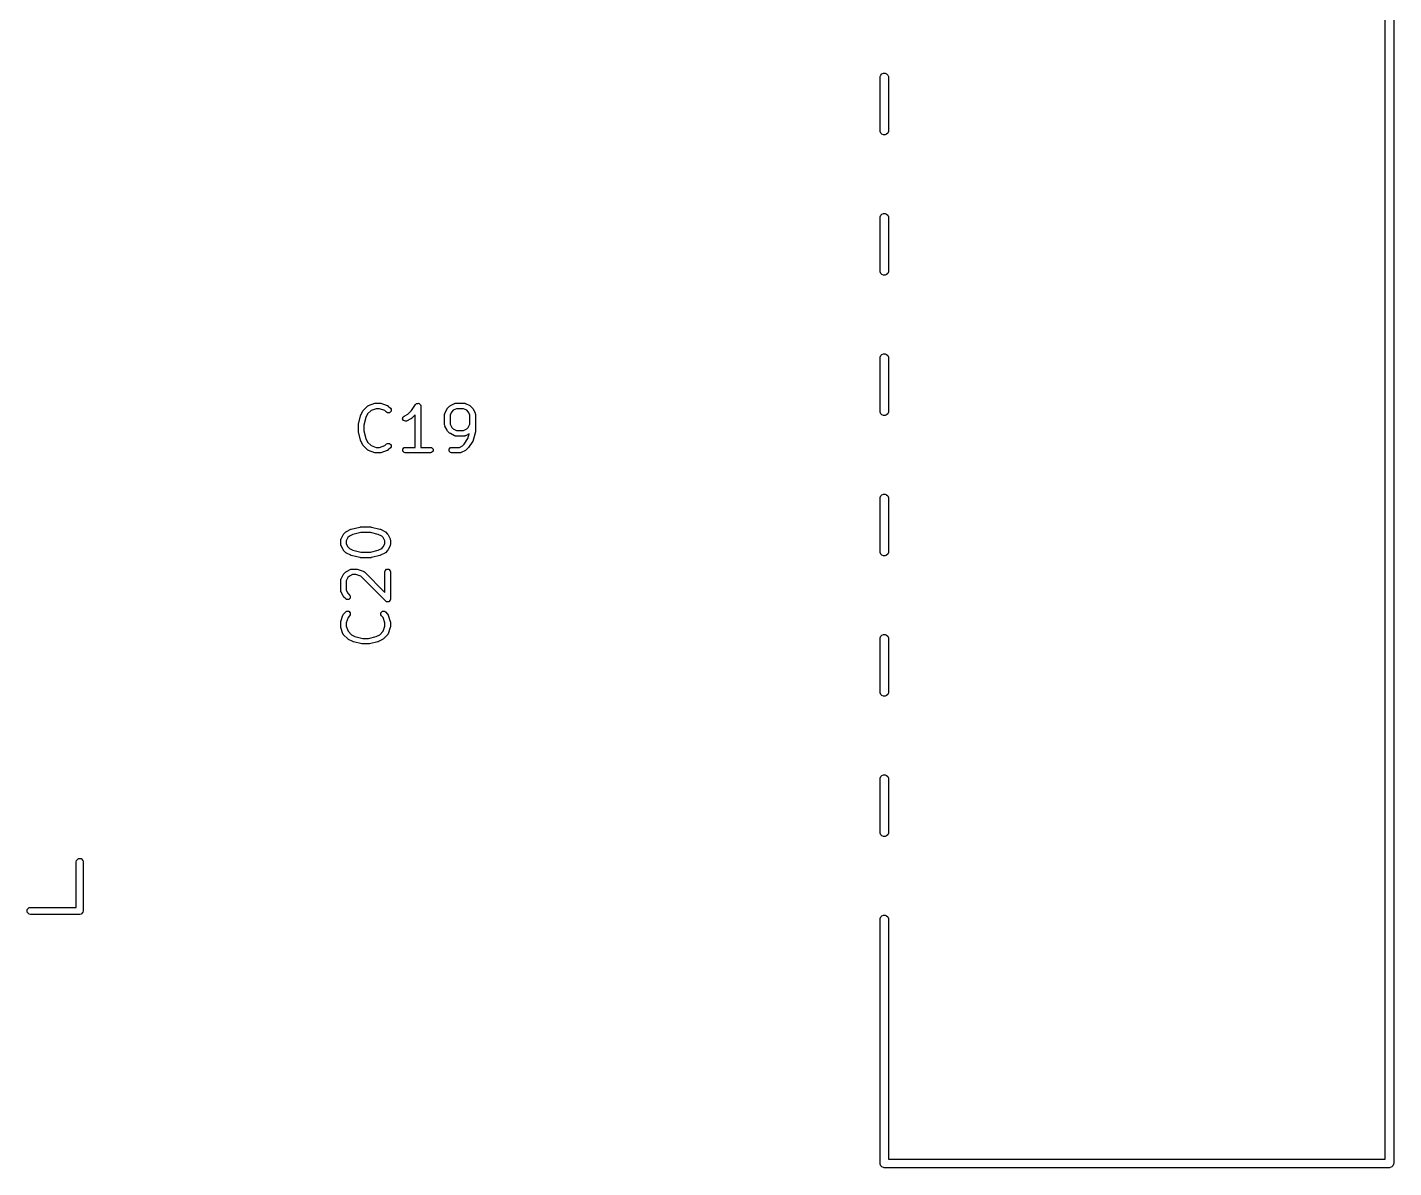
# Model space of a CAD drawing. Header units: inches. Extents: x 2.77 to 6.15, y -3.55 to -1.72.
# Drawn here: x 4.48 to 5.454, y -3.346 to -2.533 of the extents above; entities that cross this region are included whole.
import ezdxf

# ---------------------------------------------------------------- set-up
doc = ezdxf.new("R2010")
doc.units = ezdxf.units.IN
doc.header["$MEASUREMENT"] = 0
doc.layers.add('F.Silkscreen', color=41, linetype='CONTINUOUS', true_color=0xf2eda1)

msp = doc.modelspace()

# ---------------------------------------------------------------- linework, layer by layer
at = {"layer": 'F.Silkscreen', "linetype": 'CONTINUOUS'}
for p, q in [((5.44763, -3.3398), (5.44763, -2.2358)), ((5.45363, -2.2328), (5.45363, -3.3428)), ((5.08763, -2.56874), (5.08769, -2.56816)), ((5.08763, -2.60685), (5.08763, -2.56874)), ((5.08769, -2.56816), (5.08814, -2.56707)), ((5.08814, -2.56707), (5.08896, -2.56625)), ((5.08896, -2.56625), (5.09004, -2.5658)), ((5.09004, -2.5658), (5.09122, -2.5658)), ((5.09122, -2.5658), (5.0923, -2.56625)), ((5.0923, -2.56625), (5.09312, -2.56707)), ((5.09312, -2.56707), (5.09357, -2.56816)), ((5.09357, -2.56816), (5.09363, -2.56874)), ((5.09363, -2.56874), (5.09363, -2.60685)), ((5.08769, -2.60744), (5.08763, -2.60685)), ((5.08814, -2.60852), (5.08769, -2.60744)), ((5.08896, -2.60934), (5.08814, -2.60852)), ((5.09004, -2.60979), (5.08896, -2.60934)), ((5.0923, -2.60934), (5.09122, -2.60979)), ((5.09312, -2.60852), (5.0923, -2.60934)), ((5.09357, -2.60744), (5.09312, -2.60852)), ((5.09363, -2.60685), (5.09357, -2.60744)), ((5.09122, -2.60979), (5.09004, -2.60979)), ((5.08769, -2.66816), (5.08814, -2.66707)), ((5.08814, -2.66707), (5.08896, -2.66625)), ((5.08896, -2.66625), (5.09004, -2.6658)), ((5.09004, -2.6658), (5.09122, -2.6658)), ((5.09122, -2.6658), (5.0923, -2.66625)), ((5.0923, -2.66625), (5.09312, -2.66707)), ((5.09312, -2.66707), (5.09357, -2.66816)), ((5.08763, -2.66874), (5.08769, -2.66816)), ((5.08763, -2.70685), (5.08763, -2.66874)), ((5.09357, -2.66816), (5.09363, -2.66874)), ((5.09363, -2.66874), (5.09363, -2.70685)), ((5.08769, -2.70744), (5.08763, -2.70685)), ((5.08814, -2.70852), (5.08769, -2.70744)), ((5.08896, -2.70934), (5.08814, -2.70852)), ((5.09004, -2.70979), (5.08896, -2.70934)), ((5.09122, -2.70979), (5.09004, -2.70979)), ((5.0923, -2.70934), (5.09122, -2.70979)), ((5.09312, -2.70852), (5.0923, -2.70934)), ((5.09357, -2.70744), (5.09312, -2.70852)), ((5.09363, -2.70685), (5.09357, -2.70744)), ((5.08763, -2.76874), (5.08769, -2.76816)), ((5.08763, -2.80685), (5.08763, -2.76874)), ((5.08769, -2.76816), (5.08814, -2.76707)), ((5.08814, -2.76707), (5.08896, -2.76625)), ((5.08896, -2.76625), (5.09004, -2.7658)), ((5.09004, -2.7658), (5.09122, -2.7658)), ((5.09122, -2.7658), (5.0923, -2.76625)), ((5.0923, -2.76625), (5.09312, -2.76707)), ((5.09312, -2.76707), (5.09357, -2.76816)), ((5.09357, -2.76816), (5.09363, -2.76874)), ((5.09363, -2.76874), (5.09363, -2.80685)), ((4.71944, -2.80601), (4.72244, -2.80301)), ((4.72244, -2.80301), (4.72252, -2.80295)), ((4.72252, -2.80295), (4.72254, -2.80291)), ((4.72254, -2.80291), (4.72282, -2.80276)), ((4.72282, -2.80276), (4.72308, -2.80258)), ((4.72308, -2.80258), (4.72312, -2.80258)), ((4.72312, -2.80258), (4.72321, -2.80253)), ((4.72321, -2.80253), (4.72771, -2.80103)), ((4.72771, -2.80103), (4.72802, -2.80099)), ((4.72802, -2.80099), (4.72833, -2.80093)), ((4.72833, -2.80093), (4.73133, -2.80093)), ((4.73133, -2.80093), (4.73164, -2.80099)), ((4.73164, -2.80099), (4.73195, -2.80103)), ((4.73195, -2.80103), (4.73645, -2.80253)), ((4.73645, -2.80253), (4.73654, -2.80258)), ((4.73654, -2.80258), (4.73658, -2.80258)), ((4.73658, -2.80258), (4.73684, -2.80276)), ((4.73684, -2.80276), (4.73712, -2.80291)), ((4.73712, -2.80291), (4.73714, -2.80295)), ((4.73714, -2.80295), (4.73722, -2.80301)), ((4.73722, -2.80301), (4.73872, -2.80451)), ((4.7538, -2.80615), (4.75669, -2.80181)), ((4.75669, -2.80181), (4.75723, -2.80127)), ((4.75723, -2.80127), (4.75743, -2.80123)), ((4.75743, -2.80123), (4.75757, -2.80108)), ((4.75757, -2.80108), (4.75815, -2.80108)), ((4.75815, -2.80108), (4.75871, -2.80097)), ((4.75871, -2.80097), (4.75888, -2.80108)), ((4.75888, -2.80108), (4.75908, -2.80108)), ((4.75908, -2.80108), (4.75949, -2.80149)), ((4.75949, -2.80149), (4.75996, -2.80181)), ((4.75996, -2.80181), (4.76, -2.802)), ((4.76, -2.802), (4.76015, -2.80215)), ((4.76015, -2.80215), (4.76029, -2.8029)), ((4.76029, -2.8029), (4.76029, -2.83243)), ((4.77943, -2.80451), (4.78093, -2.80301)), ((4.78093, -2.80301), (4.78119, -2.80283)), ((4.78119, -2.80283), (4.78144, -2.80264)), ((4.78144, -2.80264), (4.78444, -2.80114)), ((4.78444, -2.80114), (4.78454, -2.80111)), ((4.78454, -2.80111), (4.78457, -2.80108)), ((4.78457, -2.80108), (4.78488, -2.80102)), ((4.78488, -2.80102), (4.78518, -2.80094)), ((4.78518, -2.80094), (4.78523, -2.80095)), ((4.78523, -2.80095), (4.78532, -2.80093)), ((4.78532, -2.80093), (4.79132, -2.80093)), ((4.79132, -2.80093), (4.79142, -2.80095)), ((4.79142, -2.80095), (4.79146, -2.80094)), ((4.79146, -2.80094), (4.79177, -2.80102)), ((4.79177, -2.80102), (4.79208, -2.80108)), ((4.79208, -2.80108), (4.79211, -2.80111)), ((4.79211, -2.80111), (4.7922, -2.80114)), ((4.7922, -2.80114), (4.7952, -2.80264)), ((4.7952, -2.80264), (4.79545, -2.80283)), ((4.79545, -2.80283), (4.79571, -2.80301)), ((4.79571, -2.80301), (4.79721, -2.80451)), ((4.71592, -2.81592), (4.71742, -2.80992)), ((4.71742, -2.80992), (4.71751, -2.80973)), ((4.71751, -2.80973), (4.71757, -2.80952)), ((4.71757, -2.80952), (4.71907, -2.80652)), ((4.71907, -2.80652), (4.71926, -2.80627)), ((4.71926, -2.80627), (4.71944, -2.80601)), ((4.72119, -2.81109), (4.7198, -2.81664)), ((4.72245, -2.80857), (4.72119, -2.81109)), ((4.72489, -2.80612), (4.72245, -2.80857)), ((4.72865, -2.80487), (4.72489, -2.80612)), ((4.73101, -2.80487), (4.72865, -2.80487)), ((4.73477, -2.80612), (4.73101, -2.80487)), ((4.73594, -2.80729), (4.73477, -2.80612)), ((4.73658, -2.80772), (4.73594, -2.80729)), ((4.73808, -2.80772), (4.73658, -2.80772)), ((4.73915, -2.80665), (4.73808, -2.80772)), ((4.73872, -2.80451), (4.73915, -2.80515)), ((4.73915, -2.80515), (4.73915, -2.80665)), ((4.74736, -2.81204), (4.74784, -2.81061)), ((4.74804, -2.81339), (4.74736, -2.81204)), ((4.74784, -2.81061), (4.74845, -2.81014)), ((4.74947, -2.81386), (4.74804, -2.81339)), ((4.74845, -2.81014), (4.75116, -2.80878)), ((4.75021, -2.81366), (4.74947, -2.81386)), ((4.75321, -2.81216), (4.75021, -2.81366)), ((4.75116, -2.80878), (4.7538, -2.80615)), ((4.75346, -2.81197), (4.75321, -2.81216)), ((4.75372, -2.81179), (4.75346, -2.81197)), ((4.75636, -2.80915), (4.75372, -2.81179)), ((4.75636, -2.83243), (4.75636, -2.80915)), ((4.77736, -2.80876), (4.77744, -2.80846)), ((4.77737, -2.8088), (4.77736, -2.80876)), ((4.77736, -2.8089), (4.77737, -2.8088)), ((4.77736, -2.8164), (4.77736, -2.8089)), ((4.77744, -2.80846), (4.77751, -2.80815)), ((4.77751, -2.80815), (4.77754, -2.80811)), ((4.77754, -2.80811), (4.77756, -2.80802)), ((4.77756, -2.80802), (4.77906, -2.80502)), ((4.77906, -2.80502), (4.77926, -2.80477)), ((4.77926, -2.80477), (4.77943, -2.80451)), ((4.78244, -2.80707), (4.78129, -2.80936)), ((4.78129, -2.80936), (4.78129, -2.81593)), ((4.78349, -2.80602), (4.78244, -2.80707)), ((4.78579, -2.80487), (4.78349, -2.80602)), ((4.79086, -2.80487), (4.78579, -2.80487)), ((4.79316, -2.80602), (4.79086, -2.80487)), ((4.7942, -2.80707), (4.79316, -2.80602)), ((4.79535, -2.80936), (4.7942, -2.80707)), ((4.79535, -2.81593), (4.79535, -2.80936)), ((4.79721, -2.80451), (4.79739, -2.80477)), ((4.79739, -2.80477), (4.79758, -2.80502)), ((4.79758, -2.80502), (4.79908, -2.80802)), ((4.79908, -2.80802), (4.79911, -2.80811)), ((4.79911, -2.80811), (4.79914, -2.80815)), ((4.79914, -2.80815), (4.7992, -2.80846)), ((4.7992, -2.80846), (4.79929, -2.80876)), ((4.79929, -2.80876), (4.79927, -2.8088)), ((4.79927, -2.8088), (4.79929, -2.8089)), ((4.79929, -2.8089), (4.79929, -2.8209)), ((5.08769, -2.80744), (5.08763, -2.80685)), ((5.08814, -2.80852), (5.08769, -2.80744)), ((5.08896, -2.80934), (5.08814, -2.80852)), ((5.09004, -2.80979), (5.08896, -2.80934)), ((5.09122, -2.80979), (5.09004, -2.80979)), ((5.0923, -2.80934), (5.09122, -2.80979)), ((5.09312, -2.80852), (5.0923, -2.80934)), ((5.09357, -2.80744), (5.09312, -2.80852)), ((5.09363, -2.80685), (5.09357, -2.80744)), ((4.71586, -2.8164), (4.71591, -2.81616)), ((4.71586, -2.8209), (4.71586, -2.8164)), ((4.71591, -2.82114), (4.71586, -2.8209)), ((4.71591, -2.81616), (4.71592, -2.81592)), ((4.71592, -2.82138), (4.71591, -2.82114)), ((4.71742, -2.82738), (4.71592, -2.82138)), ((4.7198, -2.81664), (4.7198, -2.82066)), ((4.7198, -2.82066), (4.72119, -2.82621)), ((4.77737, -2.8165), (4.77736, -2.8164)), ((4.77736, -2.81654), (4.77737, -2.8165)), ((4.77744, -2.81684), (4.77736, -2.81654)), ((4.77751, -2.81715), (4.77744, -2.81684)), ((4.77754, -2.81718), (4.77751, -2.81715)), ((4.77756, -2.81728), (4.77754, -2.81718)), ((4.77906, -2.82028), (4.77756, -2.81728)), ((4.77926, -2.82053), (4.77906, -2.82028)), ((4.77943, -2.82079), (4.77926, -2.82053)), ((4.78093, -2.82229), (4.77943, -2.82079)), ((4.78119, -2.82247), (4.78093, -2.82229)), ((4.78144, -2.82266), (4.78119, -2.82247)), ((4.78129, -2.81593), (4.78244, -2.81823)), ((4.78444, -2.82416), (4.78144, -2.82266)), ((4.78244, -2.81823), (4.78349, -2.81928)), ((4.78349, -2.81928), (4.78579, -2.82043)), ((4.78579, -2.82043), (4.79086, -2.82043)), ((4.79086, -2.82043), (4.79316, -2.81928)), ((4.7948, -2.82286), (4.7922, -2.82416)), ((4.79316, -2.81928), (4.7942, -2.81823)), ((4.79399, -2.82609), (4.7948, -2.82286)), ((4.7942, -2.81823), (4.79535, -2.81593)), ((4.79923, -2.82138), (4.79773, -2.82738)), ((4.79924, -2.82114), (4.79923, -2.82138)), ((4.79929, -2.8209), (4.79924, -2.82114)), ((4.71751, -2.82757), (4.71742, -2.82738)), ((4.71757, -2.82778), (4.71751, -2.82757)), ((4.71907, -2.83078), (4.71757, -2.82778)), ((4.71926, -2.83103), (4.71907, -2.83078)), ((4.71944, -2.83129), (4.71926, -2.83103)), ((4.72244, -2.83429), (4.71944, -2.83129)), ((4.72119, -2.82621), (4.72245, -2.82873)), ((4.72245, -2.82873), (4.72489, -2.83118)), ((4.72489, -2.83118), (4.72865, -2.83243)), ((4.72865, -2.83243), (4.73101, -2.83243)), ((4.73101, -2.83243), (4.73477, -2.83118)), ((4.73477, -2.83118), (4.73594, -2.83001)), ((4.73594, -2.83001), (4.73658, -2.82958)), ((4.73658, -2.82958), (4.73808, -2.82958)), ((4.73872, -2.83279), (4.73722, -2.83429)), ((4.73808, -2.82958), (4.73915, -2.83064)), ((4.73915, -2.83215), (4.73872, -2.83279)), ((4.73915, -2.83064), (4.73915, -2.83215)), ((4.74751, -2.83364), (4.74857, -2.83258)), ((4.74857, -2.83258), (4.74933, -2.83243)), ((4.74933, -2.83243), (4.75636, -2.83243)), ((4.76029, -2.83243), (4.76733, -2.83243)), ((4.76733, -2.83243), (4.76808, -2.83258)), ((4.76808, -2.83258), (4.76914, -2.83364)), ((4.7805, -2.83364), (4.78157, -2.83258)), ((4.78157, -2.83258), (4.78232, -2.83243)), ((4.78232, -2.83243), (4.78786, -2.83243)), ((4.78454, -2.82419), (4.78444, -2.82416)), ((4.78457, -2.82422), (4.78454, -2.82419)), ((4.78488, -2.82428), (4.78457, -2.82422)), ((4.78518, -2.82436), (4.78488, -2.82428)), ((4.78523, -2.82435), (4.78518, -2.82436)), ((4.78532, -2.82437), (4.78523, -2.82435)), ((4.79132, -2.82437), (4.78532, -2.82437)), ((4.78786, -2.83243), (4.79016, -2.83128)), ((4.79016, -2.83128), (4.79129, -2.83014)), ((4.79129, -2.83014), (4.79399, -2.82609)), ((4.79142, -2.82435), (4.79132, -2.82437)), ((4.79146, -2.82436), (4.79142, -2.82435)), ((4.79177, -2.82428), (4.79146, -2.82436)), ((4.79208, -2.82422), (4.79177, -2.82428)), ((4.79211, -2.82419), (4.79208, -2.82422)), ((4.7922, -2.82416), (4.79211, -2.82419)), ((4.79421, -2.83279), (4.79271, -2.83429)), ((4.79432, -2.83263), (4.79421, -2.83279)), ((4.79446, -2.83249), (4.79432, -2.83263)), ((4.79746, -2.82799), (4.79446, -2.83249)), ((4.79759, -2.82768), (4.79746, -2.82799)), ((4.79773, -2.82738), (4.79759, -2.82768)), ((4.72252, -2.83434), (4.72244, -2.83429)), ((4.72254, -2.83438), (4.72252, -2.83434)), ((4.72282, -2.83454), (4.72254, -2.83438)), ((4.72308, -2.83472), (4.72282, -2.83454)), ((4.72312, -2.83472), (4.72308, -2.83472)), ((4.72321, -2.83476), (4.72312, -2.83472)), ((4.72771, -2.83626), (4.72321, -2.83476)), ((4.72802, -2.8363), (4.72771, -2.83626)), ((4.72833, -2.83637), (4.72802, -2.8363)), ((4.73133, -2.83637), (4.72833, -2.83637)), ((4.73164, -2.8363), (4.73133, -2.83637)), ((4.73195, -2.83626), (4.73164, -2.8363)), ((4.73645, -2.83476), (4.73195, -2.83626)), ((4.73654, -2.83472), (4.73645, -2.83476)), ((4.73658, -2.83472), (4.73654, -2.83472)), ((4.73684, -2.83454), (4.73658, -2.83472)), ((4.73712, -2.83438), (4.73684, -2.83454)), ((4.73714, -2.83434), (4.73712, -2.83438)), ((4.73722, -2.83429), (4.73714, -2.83434)), ((4.74751, -2.83515), (4.74751, -2.83364)), ((4.74857, -2.83622), (4.74751, -2.83515)), ((4.74933, -2.83637), (4.74857, -2.83622)), ((4.76733, -2.83637), (4.74933, -2.83637)), ((4.76808, -2.83622), (4.76733, -2.83637)), ((4.76914, -2.83515), (4.76808, -2.83622)), ((4.76914, -2.83364), (4.76914, -2.83515)), ((4.7805, -2.83515), (4.7805, -2.83364)), ((4.78157, -2.83622), (4.7805, -2.83515)), ((4.78232, -2.83637), (4.78157, -2.83622)), ((4.78832, -2.83637), (4.78232, -2.83637)), ((4.78842, -2.83635), (4.78832, -2.83637)), ((4.78846, -2.83636), (4.78842, -2.83635)), ((4.78877, -2.83628), (4.78846, -2.83636)), ((4.78908, -2.83622), (4.78877, -2.83628)), ((4.78911, -2.83618), (4.78908, -2.83622)), ((4.7892, -2.83616), (4.78911, -2.83618)), ((4.7922, -2.83466), (4.7892, -2.83616)), ((4.79245, -2.83446), (4.7922, -2.83466)), ((4.79271, -2.83429), (4.79245, -2.83446)), ((5.08763, -2.86874), (5.08769, -2.86816)), ((5.08763, -2.90685), (5.08763, -2.86874)), ((5.08769, -2.86816), (5.08814, -2.86707)), ((5.08814, -2.86707), (5.08896, -2.86625)), ((5.08896, -2.86625), (5.09004, -2.8658)), ((5.09004, -2.8658), (5.09122, -2.8658)), ((5.09122, -2.8658), (5.0923, -2.86625)), ((5.0923, -2.86625), (5.09312, -2.86707)), ((5.09312, -2.86707), (5.09357, -2.86816)), ((5.09357, -2.86816), (5.09363, -2.86874)), ((5.09363, -2.86874), (5.09363, -2.90685)), ((4.7074, -2.89236), (4.7104, -2.89086)), ((4.7104, -2.89086), (4.71061, -2.8908)), ((4.71061, -2.8908), (4.7108, -2.89071)), ((4.7108, -2.89071), (4.7168, -2.88921)), ((4.7168, -2.88921), (4.71704, -2.8892)), ((4.71704, -2.8892), (4.71728, -2.88915)), ((4.71728, -2.88915), (4.72478, -2.88915)), ((4.72478, -2.88915), (4.72501, -2.8892)), ((4.72501, -2.8892), (4.72525, -2.88921)), ((4.72525, -2.88921), (4.73125, -2.89071)), ((4.73125, -2.89071), (4.73145, -2.8908)), ((4.73145, -2.8908), (4.73166, -2.89086)), ((4.73166, -2.89086), (4.73466, -2.89236)), ((4.70331, -2.89862), (4.70333, -2.89852)), ((4.70331, -2.90162), (4.70331, -2.89862)), ((4.70332, -2.89848), (4.7034, -2.89818)), ((4.70333, -2.89852), (4.70332, -2.89848)), ((4.7034, -2.89818), (4.70346, -2.89787)), ((4.70346, -2.89787), (4.70349, -2.89783)), ((4.70349, -2.89783), (4.70352, -2.89774)), ((4.70352, -2.89774), (4.70502, -2.89474)), ((4.70502, -2.89474), (4.70521, -2.89449)), ((4.70521, -2.89449), (4.70539, -2.89423)), ((4.70539, -2.89423), (4.70689, -2.89273)), ((4.70689, -2.89273), (4.70715, -2.89255)), ((4.70715, -2.89255), (4.7074, -2.89236)), ((4.7084, -2.89679), (4.70725, -2.89908)), ((4.70725, -2.89908), (4.70725, -2.90115)), ((4.70725, -2.90115), (4.7084, -2.90345)), ((4.70944, -2.89574), (4.7084, -2.89679)), ((4.71196, -2.89448), (4.70944, -2.89574)), ((4.71752, -2.89309), (4.71196, -2.89448)), ((4.72453, -2.89309), (4.71752, -2.89309)), ((4.73009, -2.89448), (4.72453, -2.89309)), ((4.73261, -2.89574), (4.73009, -2.89448)), ((4.73366, -2.89679), (4.73261, -2.89574)), ((4.73481, -2.89908), (4.73366, -2.89679)), ((4.73366, -2.90345), (4.73481, -2.90115)), ((4.73466, -2.89236), (4.7349, -2.89255)), ((4.73481, -2.90115), (4.73481, -2.89908)), ((4.7349, -2.89255), (4.73517, -2.89273)), ((4.73517, -2.89273), (4.73667, -2.89423)), ((4.73667, -2.89423), (4.73684, -2.89449)), ((4.73684, -2.89449), (4.73704, -2.89474)), ((4.73704, -2.89474), (4.73854, -2.89774)), ((4.73854, -2.89774), (4.73856, -2.89783)), ((4.73856, -2.89783), (4.73859, -2.89787)), ((4.73859, -2.89787), (4.73865, -2.89818)), ((4.73865, -2.89818), (4.73874, -2.89848)), ((4.73874, -2.89848), (4.73872, -2.89852)), ((4.73872, -2.89852), (4.73874, -2.89862)), ((4.73874, -2.89862), (4.73874, -2.90162)), ((4.70333, -2.90172), (4.70331, -2.90162)), ((4.70332, -2.90176), (4.70333, -2.90172)), ((4.7034, -2.90206), (4.70332, -2.90176)), ((4.70346, -2.90237), (4.7034, -2.90206)), ((4.70349, -2.9024), (4.70346, -2.90237)), ((4.70352, -2.9025), (4.70349, -2.9024)), ((4.70502, -2.9055), (4.70352, -2.9025)), ((4.70521, -2.90575), (4.70502, -2.9055)), ((4.70539, -2.90601), (4.70521, -2.90575)), ((4.70689, -2.90751), (4.70539, -2.90601)), ((4.70715, -2.90769), (4.70689, -2.90751)), ((4.7074, -2.90788), (4.70715, -2.90769)), ((4.7104, -2.90938), (4.7074, -2.90788)), ((4.7084, -2.90345), (4.70944, -2.9045)), ((4.70944, -2.9045), (4.71196, -2.90576)), ((4.71061, -2.90944), (4.7104, -2.90938)), ((4.7108, -2.90953), (4.71061, -2.90944)), ((4.7168, -2.91103), (4.7108, -2.90953)), ((4.71196, -2.90576), (4.71752, -2.90715)), ((4.71704, -2.91104), (4.7168, -2.91103)), ((4.71728, -2.91109), (4.71704, -2.91104)), ((4.72478, -2.91109), (4.71728, -2.91109)), ((4.71752, -2.90715), (4.72453, -2.90715)), ((4.72453, -2.90715), (4.73009, -2.90576)), ((4.72501, -2.91104), (4.72478, -2.91109)), ((4.72525, -2.91103), (4.72501, -2.91104)), ((4.73125, -2.90953), (4.72525, -2.91103)), ((4.73009, -2.90576), (4.73261, -2.9045)), ((4.73145, -2.90944), (4.73125, -2.90953)), ((4.73166, -2.90938), (4.73145, -2.90944)), ((4.73466, -2.90788), (4.73166, -2.90938)), ((4.73261, -2.9045), (4.73366, -2.90345)), ((4.7349, -2.90769), (4.73466, -2.90788)), ((4.73517, -2.90751), (4.7349, -2.90769)), ((4.73667, -2.90601), (4.73517, -2.90751)), ((4.73684, -2.90575), (4.73667, -2.90601)), ((4.73704, -2.9055), (4.73684, -2.90575)), ((4.73854, -2.9025), (4.73704, -2.9055)), ((4.73856, -2.9024), (4.73854, -2.9025)), ((4.73859, -2.90237), (4.73856, -2.9024)), ((4.73865, -2.90206), (4.73859, -2.90237)), ((4.73874, -2.90176), (4.73865, -2.90206)), ((4.73874, -2.90162), (4.73872, -2.90172)), ((4.73872, -2.90172), (4.73874, -2.90176)), ((5.08769, -2.90744), (5.08763, -2.90685)), ((5.08814, -2.90852), (5.08769, -2.90744)), ((5.08896, -2.90934), (5.08814, -2.90852)), ((5.09004, -2.90979), (5.08896, -2.90934)), ((5.09122, -2.90979), (5.09004, -2.90979)), ((5.0923, -2.90934), (5.09122, -2.90979)), ((5.09312, -2.90852), (5.0923, -2.90934)), ((5.09357, -2.90744), (5.09312, -2.90852)), ((5.09363, -2.90685), (5.09357, -2.90744)), ((4.70715, -2.92105), (4.7074, -2.92086)), ((4.7074, -2.92086), (4.7104, -2.91936)), ((4.7104, -2.91936), (4.71049, -2.91933)), ((4.71049, -2.91933), (4.71052, -2.9193)), ((4.71052, -2.9193), (4.71083, -2.91924)), ((4.71083, -2.91924), (4.71114, -2.91915)), ((4.71114, -2.91915), (4.71118, -2.91917)), ((4.71118, -2.91917), (4.71128, -2.91915)), ((4.71128, -2.91915), (4.71428, -2.91915)), ((4.71428, -2.91915), (4.71459, -2.91921)), ((4.71459, -2.91921), (4.7149, -2.91925)), ((4.7149, -2.91925), (4.7194, -2.92075)), ((4.7194, -2.92075), (4.71948, -2.9208)), ((4.71948, -2.9208), (4.71953, -2.9208)), ((4.71953, -2.9208), (4.71979, -2.92097)), ((4.73481, -2.92112), (4.73496, -2.92036)), ((4.73496, -2.92036), (4.73602, -2.9193)), ((4.73602, -2.9193), (4.73753, -2.9193)), ((4.73753, -2.9193), (4.73859, -2.92036)), ((4.73859, -2.92036), (4.73874, -2.92112)), ((4.70331, -2.92712), (4.70333, -2.92702)), ((4.70331, -2.93461), (4.70331, -2.92712)), ((4.70332, -2.92698), (4.7034, -2.92667)), ((4.70333, -2.92702), (4.70332, -2.92698)), ((4.7034, -2.92667), (4.70346, -2.92636)), ((4.70346, -2.92636), (4.70349, -2.92633)), ((4.70349, -2.92633), (4.70352, -2.92624)), ((4.70352, -2.92624), (4.70502, -2.92324)), ((4.70502, -2.92324), (4.70521, -2.92299)), ((4.70521, -2.92299), (4.70539, -2.92272)), ((4.70539, -2.92272), (4.70689, -2.92122)), ((4.70689, -2.92122), (4.70715, -2.92105)), ((4.7084, -2.92528), (4.70725, -2.92758)), ((4.70725, -2.92758), (4.70725, -2.93415)), ((4.70944, -2.92423), (4.7084, -2.92528)), ((4.71174, -2.92309), (4.70944, -2.92423)), ((4.71396, -2.92309), (4.71174, -2.92309)), ((4.71771, -2.92434), (4.71396, -2.92309)), ((4.73538, -2.94201), (4.71771, -2.92434)), ((4.71979, -2.92097), (4.72007, -2.92113)), ((4.72007, -2.92113), (4.72009, -2.92117)), ((4.72009, -2.92117), (4.72017, -2.92122)), ((4.72017, -2.92122), (4.73481, -2.93586)), ((4.73481, -2.93586), (4.73481, -2.92112)), ((4.73874, -2.92112), (4.73874, -2.94061)), ((4.70333, -2.93471), (4.70331, -2.93461)), ((4.70332, -2.93475), (4.70333, -2.93471)), ((4.7034, -2.93506), (4.70332, -2.93475)), ((4.70346, -2.93537), (4.7034, -2.93506)), ((4.70349, -2.9354), (4.70346, -2.93537)), ((4.70352, -2.9355), (4.70349, -2.9354)), ((4.70502, -2.93849), (4.70352, -2.9355)), ((4.70521, -2.93874), (4.70502, -2.93849)), ((4.70539, -2.93901), (4.70521, -2.93874)), ((4.70689, -2.94051), (4.70539, -2.93901)), ((4.70725, -2.93415), (4.7084, -2.93645)), ((4.7084, -2.93645), (4.70967, -2.93772)), ((4.7101, -2.93987), (4.70903, -2.94093)), ((4.70967, -2.93772), (4.7101, -2.93836)), ((4.7101, -2.93836), (4.7101, -2.93987)), ((4.70539, -2.95122), (4.70689, -2.94972)), ((4.70752, -2.94093), (4.70689, -2.94051)), ((4.70689, -2.94972), (4.70752, -2.94929)), ((4.70903, -2.94093), (4.70752, -2.94093)), ((4.70752, -2.94929), (4.70903, -2.94929)), ((4.70903, -2.94929), (4.7101, -2.95036)), ((4.73196, -2.95036), (4.73302, -2.94929)), ((4.73302, -2.94929), (4.73453, -2.94929)), ((4.73453, -2.94929), (4.73517, -2.94972)), ((4.73517, -2.94972), (4.73667, -2.95122)), ((4.73602, -2.94243), (4.73538, -2.94201)), ((4.73753, -2.94243), (4.73602, -2.94243)), ((4.73859, -2.94137), (4.73753, -2.94243)), ((4.73874, -2.94061), (4.73859, -2.94137)), ((4.70331, -2.95711), (4.70337, -2.9568)), ((4.70331, -2.96011), (4.70331, -2.95711)), ((4.70337, -2.9568), (4.70341, -2.95649)), ((4.70341, -2.95649), (4.70491, -2.95199)), ((4.70491, -2.95199), (4.70496, -2.9519)), ((4.70496, -2.95186), (4.70514, -2.9516)), ((4.70496, -2.9519), (4.70496, -2.95186)), ((4.70514, -2.9516), (4.70529, -2.95132)), ((4.70529, -2.95132), (4.70533, -2.9513)), ((4.70533, -2.9513), (4.70539, -2.95122)), ((4.7085, -2.95368), (4.70725, -2.95743)), ((4.70725, -2.95743), (4.70725, -2.95979)), ((4.70725, -2.95979), (4.7085, -2.96355)), ((4.70967, -2.9525), (4.7085, -2.95368)), ((4.7101, -2.95187), (4.70967, -2.9525)), ((4.7101, -2.95036), (4.7101, -2.95187)), ((4.73196, -2.95187), (4.73196, -2.95036)), ((4.73238, -2.9525), (4.73196, -2.95187)), ((4.73355, -2.95368), (4.73238, -2.9525)), ((4.73481, -2.95743), (4.73355, -2.95368)), ((4.73355, -2.96355), (4.73481, -2.95979)), ((4.73481, -2.95979), (4.73481, -2.95743)), ((4.73667, -2.95122), (4.73672, -2.9513)), ((4.73672, -2.9513), (4.73676, -2.95132)), ((4.73676, -2.95132), (4.73692, -2.9516)), ((4.73692, -2.9516), (4.73709, -2.95186)), ((4.73709, -2.95186), (4.73709, -2.9519)), ((4.73709, -2.9519), (4.73714, -2.95199)), ((4.73714, -2.95199), (4.73864, -2.95649)), ((4.73864, -2.95649), (4.73868, -2.9568)), ((4.73868, -2.9568), (4.73874, -2.95711)), ((4.73874, -2.95711), (4.73874, -2.96011)), ((4.70337, -2.96042), (4.70331, -2.96011)), ((4.70341, -2.96073), (4.70337, -2.96042)), ((4.70491, -2.96523), (4.70341, -2.96073)), ((4.70496, -2.96532), (4.70491, -2.96523)), ((4.70496, -2.96536), (4.70496, -2.96532)), ((4.70513, -2.96563), (4.70496, -2.96536)), ((4.70529, -2.9659), (4.70513, -2.96563)), ((4.70533, -2.96592), (4.70529, -2.9659)), ((4.70539, -2.966), (4.70533, -2.96592)), ((4.70839, -2.969), (4.70539, -2.966)), ((4.70865, -2.96918), (4.70839, -2.969)), ((4.7085, -2.96355), (4.71094, -2.96599)), ((4.7089, -2.96937), (4.70865, -2.96918)), ((4.7119, -2.97087), (4.7089, -2.96937)), ((4.71094, -2.96599), (4.71346, -2.96725)), ((4.71346, -2.96725), (4.71902, -2.96864)), ((4.71902, -2.96864), (4.72303, -2.96864)), ((4.72303, -2.96864), (4.72859, -2.96725)), ((4.72859, -2.96725), (4.73111, -2.96599)), ((4.73316, -2.96937), (4.73016, -2.97087)), ((4.73111, -2.96599), (4.73355, -2.96355)), ((4.7334, -2.96918), (4.73316, -2.96937)), ((4.73367, -2.969), (4.7334, -2.96918)), ((4.73667, -2.966), (4.73367, -2.969)), ((4.73672, -2.96592), (4.73667, -2.966)), ((4.73676, -2.9659), (4.73672, -2.96592)), ((4.73692, -2.96563), (4.73676, -2.9659)), ((4.73709, -2.96536), (4.73692, -2.96563)), ((4.73714, -2.96523), (4.73709, -2.96532)), ((4.73709, -2.96532), (4.73709, -2.96536)), ((4.73864, -2.96073), (4.73714, -2.96523)), ((4.73868, -2.96042), (4.73864, -2.96073)), ((4.73874, -2.96011), (4.73868, -2.96042)), ((5.08763, -2.96874), (5.08769, -2.96816)), ((5.08763, -3.00685), (5.08763, -2.96874)), ((5.08769, -2.96816), (5.08814, -2.96707)), ((5.08814, -2.96707), (5.08896, -2.96625)), ((5.08896, -2.96625), (5.09004, -2.9658)), ((5.09004, -2.9658), (5.09122, -2.9658)), ((5.09122, -2.9658), (5.0923, -2.96625)), ((5.0923, -2.96625), (5.09312, -2.96707)), ((5.09312, -2.96707), (5.09357, -2.96816)), ((5.09357, -2.96816), (5.09363, -2.96874)), ((5.09363, -2.96874), (5.09363, -3.00685)), ((4.71211, -2.97093), (4.7119, -2.97087)), ((4.7123, -2.97102), (4.71211, -2.97093)), ((4.7183, -2.97252), (4.7123, -2.97102)), ((4.71854, -2.97253), (4.7183, -2.97252)), ((4.71878, -2.97258), (4.71854, -2.97253)), ((4.72328, -2.97258), (4.71878, -2.97258)), ((4.72351, -2.97253), (4.72328, -2.97258)), ((4.72375, -2.97252), (4.72351, -2.97253)), ((4.72975, -2.97102), (4.72375, -2.97252)), ((4.72995, -2.97093), (4.72975, -2.97102)), ((4.73016, -2.97087), (4.72995, -2.97093)), ((5.08769, -3.00744), (5.08763, -3.00685)), ((5.08814, -3.00852), (5.08769, -3.00744)), ((5.08896, -3.00934), (5.08814, -3.00852)), ((5.09312, -3.00852), (5.0923, -3.00934)), ((5.09357, -3.00744), (5.09312, -3.00852)), ((5.09363, -3.00685), (5.09357, -3.00744)), ((5.09004, -3.00979), (5.08896, -3.00934)), ((5.09122, -3.00979), (5.09004, -3.00979)), ((5.0923, -3.00934), (5.09122, -3.00979)), ((5.08814, -3.06707), (5.08896, -3.06625)), ((5.08896, -3.06625), (5.09004, -3.0658)), ((5.09004, -3.0658), (5.09122, -3.0658)), ((5.09122, -3.0658), (5.0923, -3.06625)), ((5.0923, -3.06625), (5.09312, -3.06707)), ((5.08763, -3.06874), (5.08769, -3.06816)), ((5.08763, -3.10685), (5.08763, -3.06874)), ((5.08769, -3.06816), (5.08814, -3.06707)), ((5.09312, -3.06707), (5.09357, -3.06816)), ((5.09357, -3.06816), (5.09363, -3.06874)), ((5.09363, -3.06874), (5.09363, -3.10685)), ((5.08769, -3.10744), (5.08763, -3.10685)), ((5.08814, -3.10852), (5.08769, -3.10744)), ((5.08896, -3.10934), (5.08814, -3.10852)), ((5.09004, -3.10979), (5.08896, -3.10934)), ((5.09122, -3.10979), (5.09004, -3.10979)), ((5.0923, -3.10934), (5.09122, -3.10979)), ((5.09312, -3.10852), (5.0923, -3.10934)), ((5.09357, -3.10744), (5.09312, -3.10852)), ((5.09363, -3.10685), (5.09357, -3.10744)), ((4.51482, -3.12776), (4.51501, -3.1268)), ((4.51482, -3.1603), (4.51482, -3.12776)), ((4.51501, -3.1268), (4.51637, -3.12545)), ((4.51637, -3.12545), (4.51828, -3.12545)), ((4.51828, -3.12545), (4.51963, -3.1268)), ((4.51963, -3.1268), (4.51982, -3.12776)), ((4.51982, -3.12776), (4.51982, -3.1628)), ((4.47997, -3.16184), (4.48133, -3.16049)), ((4.47997, -3.16375), (4.47997, -3.16184)), ((4.48133, -3.1651), (4.47997, -3.16375)), ((4.48133, -3.16049), (4.48228, -3.1603)), ((4.48228, -3.1603), (4.51482, -3.1603)), ((4.51963, -3.16375), (4.51828, -3.1651)), ((4.51982, -3.1628), (4.51963, -3.16375)), ((4.48228, -3.1653), (4.48133, -3.1651)), ((4.51732, -3.1653), (4.48228, -3.1653)), ((4.51828, -3.1651), (4.51732, -3.1653)), ((5.08763, -3.16874), (5.08769, -3.16816)), ((5.08763, -3.3428), (5.08763, -3.16874)), ((5.08769, -3.16816), (5.08814, -3.16707)), ((5.08814, -3.16707), (5.08896, -3.16625)), ((5.08896, -3.16625), (5.09004, -3.1658)), ((5.09004, -3.1658), (5.09122, -3.1658)), ((5.09122, -3.1658), (5.0923, -3.16625)), ((5.0923, -3.16625), (5.09312, -3.16707)), ((5.09312, -3.16707), (5.09357, -3.16816)), ((5.09357, -3.16816), (5.09363, -3.16874)), ((5.09363, -3.16874), (5.09363, -3.3398)), ((5.08769, -3.34338), (5.08763, -3.3428)), ((5.08814, -3.34446), (5.08769, -3.34338)), ((5.08896, -3.34529), (5.08814, -3.34446)), ((5.09004, -3.34574), (5.08896, -3.34529)), ((5.09063, -3.3458), (5.09004, -3.34574)), ((5.45063, -3.3458), (5.09063, -3.3458)), ((5.09363, -3.3398), (5.44763, -3.3398)), ((5.45122, -3.34574), (5.45063, -3.3458)), ((5.4523, -3.34529), (5.45122, -3.34574)), ((5.45312, -3.34446), (5.4523, -3.34529)), ((5.45357, -3.34338), (5.45312, -3.34446)), ((5.45363, -3.3428), (5.45357, -3.34338))]:
    msp.add_line(p, q, dxfattribs=at)

doc.saveas('drawing.dxf')
